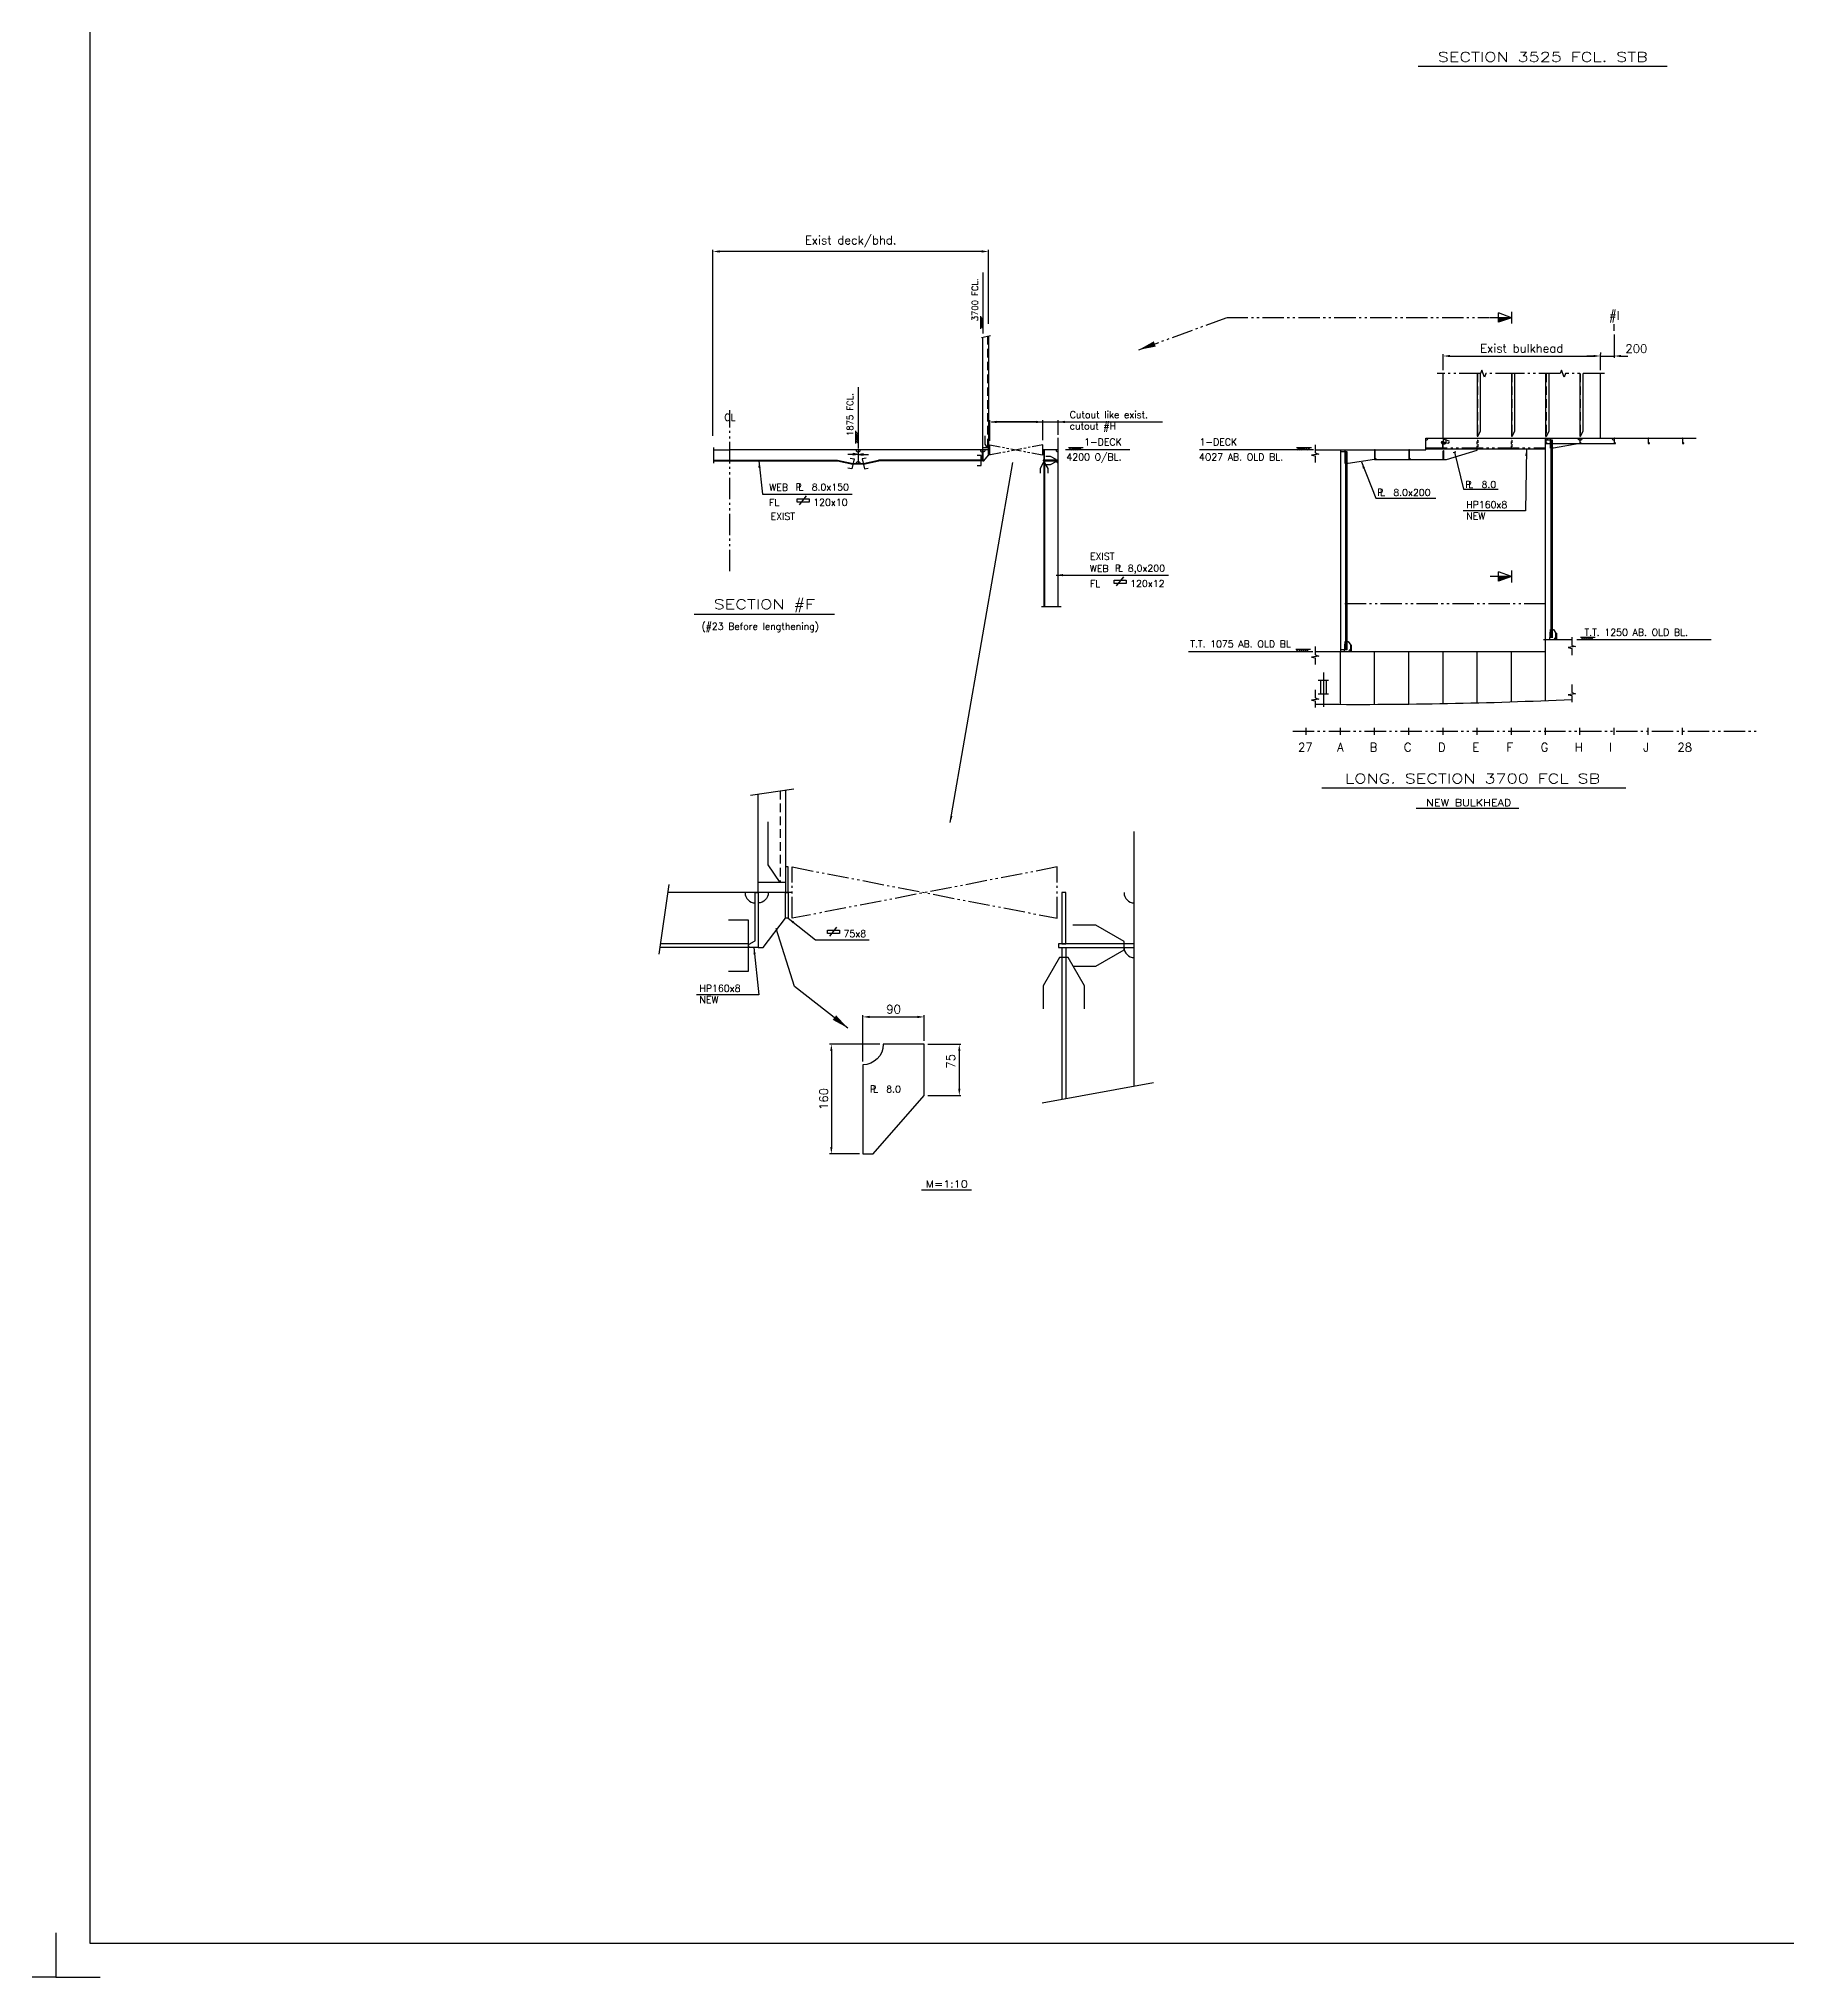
# Model space of a CAD drawing. Extents: x -86245 to 167090, y -69122 to 58950.
# Drawn here: x 40965 to 66527, y -500 to 27836 of the extents above; entities that cross this region are included whole.
import ezdxf
from ezdxf.enums import TextEntityAlignment as Align

# ---------------------------------------------------------------- set-up
doc = ezdxf.new("R2010")
doc.units = 0
doc.header["$LTSCALE"] = 250
for name, pattern in [('DASHED', [0.75, 0.5, -0.25]), ('PHANTOM', [2.1, 1.25, -0.2, 0.125, -0.2, 0.125, -0.2]), ('PHANTOM2', [1.25, 0.625, -0.125, 0.125, -0.125, 0.125, -0.125]), ('STP-035', [0.24, 0.15, -0.09])]:
    doc.linetypes.add(name, pattern=pattern)
doc.layers.get('0').update_dxf_attribs({"linetype": 'CONTINUOUS'})
doc.layers.get('DEFPOINTS').update_dxf_attribs({"linetype": 'CONTINUOUS'})
for name, color, linetype in [('Kuttlinje', 6, 'CONTINUOUS'), ('LASTLUKE', 1, 'CONTINUOUS'), ('S0CO1', 1, 'CONTINUOUS'), ('S0CO2', 2, 'CONTINUOUS'), ('S0CO3', 3, 'CONTINUOUS'), ('S0CO5', 4, 'CONTINUOUS'), ('S0DA1', 1, 'DASHED'), ('S0DIM', 2, 'CONTINUOUS'), ('S0PH1', 1, 'PHANTOM'), ('S0PH2', 2, 'PHANTOM'), ('S0TX2', 2, 'CONTINUOUS')]:
    doc.layers.add(name, color=color, linetype=linetype)
doc.styles.add('ROMANS', font='romans.shx', dxfattribs={"height": 125})
doc.dimstyles.new('ORGINAL', dxfattribs={"dimscale": 50, "dimtxt": 2, "dimasz": 2, "dimexe": 0.5, "dimexo": 1, "dimgap": 1, "dimtad": 1, "dimdsep": 46, "dimtxsty": 'ROMANS', "dimcen": 0, "dimclrd": 1, "dimclre": 1, "dimclrt": 2, "dimadec": 0, "dimazin": 0, "dimtfac": 1, "dimtmove": 2, "dimatfit": 3, "dimfxl": 1, "dimtvp": 100, "dimtolj": 1, "dimarcsym": 0})
doc.dimstyles.get("Standard").update_dxf_attribs({"dimscale": 50, "dimtxt": 125, "dimasz": 2, "dimexe": 0.5, "dimexo": 1, "dimgap": 1, "dimtad": 1, "dimdsep": 46, "dimtxsty": 'ROMANS', "dimcen": 1.5, "dimclrd": 1, "dimclre": 1, "dimclrt": 2, "dimazin": 2, "dimtfac": 1, "dimtmove": 2, "dimatfit": 3, "dimfxl": 1, "dimtvp": 100, "dimtolj": 1, "dimarcsym": 0})

# ---------------------------------------------------------------- blocks, each defined once
blk = doc.blocks.new('R-A0')
at = {"color": 2}
for points in [[(650, 42050), (0, 42050), (0, 41400)], [(650, 0), (0, 0), (0, 650)]]:
    blk.add_lwpolyline(points, dxfattribs=at)
blk = doc.blocks.new('A$C775A635E')
at = {"layer": 'S0CO1', "color": 6}
blk.add_lwpolyline([(0, 0), (0, 58450), (-41050, 58450), (-41050, 0)], close=True, dxfattribs=at)
at = {"layer": 'S0CO1', "rotation": 90}
blk.add_blockref('R-A0', (500, -500), dxfattribs=at)
blk = doc.blocks.new('ST10011')
at = {"layer": 'S0CO1'}
for p, q in [((4.24, 0.65), (-0.08, 0.65)), ((0, 0), (0.65, 0.65)), ((0.6, 0), (1.25, 0.65)), ((1.2, 0), (1.85, 0.65)), ((1.8, 0), (2.45, 0.65)), ((2.4, 0), (3.05, 0.65)), ((3, 0), (3.65, 0.65))]:
    blk.add_line(p, q, dxfattribs=at)
blk = doc.blocks.new('A$C4B776EC5')
at = {"layer": 'LASTLUKE', "color": 2}
for p, q in [((-500, -50), (-500, 50)), ((0, -50), (0, 50)), ((500, -50), (500, 50)), ((1000, -50), (1000, 50)), ((1500, -50), (1500, 50)), ((2000, -50), (2000, 50)), ((2500, -50), (2500, 50)), ((3000, -50), (3000, 50)), ((3500, -50), (3500, 50)), ((4000, -50), (4000, 50)), ((4500, -50), (4500, 50)), ((5000, -50), (5000, 50))]:
    blk.add_line(p, q, dxfattribs=at)
at = {"layer": 'S0PH1'}
blk.add_line((-696, 0), (6109, 0), dxfattribs=at)
at = {"layer": 'S0CO1', "color": 2, "linetype": 'ByBlock', "style": 'ROMANS'}
for s, p in [('27', (-619, -295)), ('28', (4927, -295))]:
    blk.add_text(s, height=125, dxfattribs=at).set_placement(p)
at = {"layer": 'S0CO1', "color": 3, "linetype": 'ByBlock', "style": 'ROMANS'}
for s, p in [('A', (-49, -295)), ('B', (427, -295)), ('C', (927, -295)), ('D', (1427, -295)), ('E', (1927, -295)), ('F', (2427, -295)), ('G', (2927, -295)), ('H', (3427, -295)), ('I', (3927, -295)), ('J', (4427, -295))]:
    blk.add_text(s, height=125, dxfattribs=at).set_placement(p)
blk = doc.blocks.new('A$C1792467E')
at = {"layer": 'S0CO2'}
for p, q in [((-74.5, 200), (74.5, 200)), ((74.5, 0), (-74.5, 0)), ((-39.5, 200), (-39.5, 0)), ((39.5, 200), (39.5, 0))]:
    blk.add_line(p, q, dxfattribs=at)
blk = doc.blocks.new('PLDIM2')
at = {"layer": 'S0TX2', "style": 'ROMANS'}
for s, p in [('P', (-19, 0)), ('L', (23, 0))]:
    blk.add_text(s, height=100, dxfattribs=at).set_placement(p)
blk.add_attdef('XX.X', (168, -1), '', height=100, dxfattribs=at)
blk = doc.blocks.new('A$C5C633268')
at = {"color": 0, "linetype": 'ByBlock'}
blk.add_lwpolyline([(24.3, -160, 0.640837), (26.3, -150.9), (10, -142.1, -0.267949), (8, -138.6), (8, 0), (0, 0), (0, -160), (24.4, -160)], format="xyb", dxfattribs=at)
blk = doc.blocks.new('HP-UTK-80-LUG')
at = {"color": 0, "linetype": 'ByBlock'}
for p, q in [((-86, -48), (-86, -54)), ((-86, -63), (-86, -69)), ((-54, -33), (-80, -40)), ((-54, -71), (-75, -77)), ((-6, -20), (-45, -30)), ((-6, -58), (-45, -69)), ((0, -10), (8, -2))]:
    blk.add_line(p, q, dxfattribs=at)
blk.add_lwpolyline([(-40, -6), (-40, -2), (-40, -48), (-40, -69, 0.414214), (-19, -90), (0, -90, 1), (0, -48)], format="xyb", dxfattribs=at)
for centre, start, end in [((-77, -48), 105, 180), ((-77, -69), 180, 285)]:
    blk.add_arc(centre, 8.33, start, end, dxfattribs=at)
blk = doc.blocks.new('A$C25387356')
at = {"layer": 'S0CO1'}
blk.add_lwpolyline([(-8, -145), (0, -145), (0, -69), (-8, -69)], close=True, dxfattribs=at)
at = {"layer": 'S0CO1', "xscale": -1}
blk.add_blockref('HP-UTK-80-LUG', (0, 2), dxfattribs=at)
blk = doc.blocks.new('LLL')
at = {"layer": 'S0PH2'}
for p, q in [((110, 301), (-27, 301)), ((42, 113), (-27, 301)), ((42, 113), (42, 431)), ((42, 113), (110, 301)), ((-44, 113), (127, 113))]:
    blk.add_line(p, q, dxfattribs=at)
blk.add_solid([(110, 301), (42, 113), (110, 301), (42, 301)], dxfattribs=at)
blk = doc.blocks.new('*D152')
at = {"layer": 'DEFPOINTS', "color": 0, "transparency": 16777216}
for p in [(54869, 22235), (54869, 21911), (55644, 21992)]:
    blk.add_point(p, dxfattribs=at)
at = {"layer": 'S0CO1', "color": 1, "lineweight": -2, "transparency": 16777216}
for p, q in [((54869, 21961), (54869, 22260)), ((55544, 22235), (54969, 22235)), ((55644, 22042), (55644, 22260))]:
    blk.add_line(p, q, dxfattribs=at)
at = {"layer": 'S0CO1', "color": 1, "transparency": 16777216}
for points in [[(54969, 22252), (54969, 22218), (54869, 22235)], [(55544, 22252), (55544, 22218), (55644, 22235)]]:
    blk.add_solid(points, dxfattribs=at)
blk = doc.blocks.new('*D153')
at = {"layer": 'DEFPOINTS', "color": 0, "transparency": 16777216}
for p in [(55869, 22235), (55644, 21917), (55869, 21995)]:
    blk.add_point(p, dxfattribs=at)
at = {"layer": 'S0CO1', "color": 1, "lineweight": -2, "transparency": 16777216}
for p, q in [((55544, 22235), (55444, 22235)), ((55644, 21967), (55644, 22260)), ((55644, 22235), (55869, 22235)), ((55869, 22045), (55869, 22260)), ((55969, 22235), (56069, 22235))]:
    blk.add_line(p, q, dxfattribs=at)
at = {"layer": 'S0CO1', "color": 1, "transparency": 16777216}
for points in [[(55544, 22252), (55544, 22218), (55644, 22235)], [(55969, 22252), (55969, 22218), (55869, 22235)]]:
    blk.add_solid(points, dxfattribs=at)
blk = doc.blocks.new('FLST-2')
at = {"layer": 'S0TX2', "color": 1}
for p, q in [((-256, 101), (-256, 151)), ((-256, 151), (-81, 151)), ((-81, 101), (-256, 101)), ((-222, 65), (-117, 198)), ((-81, 151), (-81, 101))]:
    blk.add_line(p, q, dxfattribs=at)
at = {"layer": 'S0TX2', "style": 'ROMANS'}
blk.add_attdef('FL.ST', (-20, 50), '', height=100, dxfattribs=at)
blk = doc.blocks.new('A$C03791D8E')
at = {"layer": 'S0TX2', "color": 1}
blk.add_line((939, 481), (-1110, 481), dxfattribs=at)
at = {"layer": 'S0TX2', "color": 4, "style": 'ROMANS', "width": 1.35}
blk.add_text('SECTION #F', height=140, dxfattribs=at).set_placement((-85, 621), align=Align.MIDDLE)
at = {"layer": 'S0TX2', "style": 'ROMANS'}
blk.add_text('(#23 Before lengthening)', height=100, dxfattribs=at).set_placement((-1003, 259))
blk = doc.blocks.new('ST10005')
at = {"color": 1}
for p, q in [((0, 0), (2, 0.32)), ((0, 0), (2, -0.32)), ((0, 0), (4, 0)), ((2, 0.32), (2, -0.32))]:
    blk.add_line(p, q, dxfattribs=at)
blk.add_solid([(0, 0), (2, 0.32), (0, 0), (2, -0.32)], dxfattribs=at)
blk = doc.blocks.new('*X8')
at = {"color": 0}
for p, q in [((13410, 17177), (13450, 17217)), ((13439, 17177), (13479, 17217)), ((13467, 17177), (13507, 17217)), ((13495, 17177), (13535, 17217)), ((13523, 17177), (13563, 17217)), ((13552, 17177), (13592, 17217))]:
    blk.add_line(p, q, dxfattribs=at)
blk = doc.blocks.new('TYKK')
at = {"layer": 'S0CO1'}
for p, q in [((-2.04, 0.82), (2.04, 0.82)), ((-2.04, 0), (2.04, 0))]:
    blk.add_line(p, q, dxfattribs=at)
at = {"layer": 'S0CO1', "xscale": 0.0204, "yscale": 0.0204, "zscale": 0.0204}
blk.add_blockref('*X8', (-275.41, -350.41), dxfattribs=at)
blk = doc.blocks.new('A$C45E74B30')
at = {"layer": 'S0CO1', "color": 8}
for p, q in [((-22, 1643), (108, 1674)), ((80, 1668), (80, 30)), ((80, 30), (0, 30))]:
    blk.add_line(p, q, dxfattribs=at)
blk.add_lwpolyline([(65, 30), (30, 82), (30, 207)], dxfattribs=at)
blk.add_lwpolyline([(80, 0), (88, 0), (88, 75), (80, 75)], close=True, dxfattribs=at)
at = {"layer": 'S0CO5', "color": 8}
blk.add_line((0, 0), (0, 1648), dxfattribs=at)
at = {"layer": 'S0DA1', "color": 8}
blk.add_line((65, 1664), (65, 30), dxfattribs=at)
blk = doc.blocks.new('*D159')
at = {"color": 1, "lineweight": -2, "transparency": 16777216}
for p, q in [((-248, 207), (-248, 2926)), ((3680, 2901), (-148, 2901)), ((3780, 1844), (3780, 2926))]:
    blk.add_line(p, q, dxfattribs=at)
at = {"color": 1, "transparency": 16777216}
for points in [[(-148, 2918), (-148, 2884), (-248, 2901)], [(3680, 2918), (3680, 2884), (3780, 2901)]]:
    blk.add_solid(points, dxfattribs=at)
at = {"layer": 'DEFPOINTS', "color": 0, "transparency": 16777216}
for p in [(-248, 2901), (3780, 1794), (-248, 157)]:
    blk.add_point(p, dxfattribs=at)
at = {"color": 2, "transparency": 16777216, "insert": (1766, 3046), "char_height": 125, "attachment_point": 5, "style": 'ROMANS'}
blk.add_mtext('\\A1;Exist deck/bhd.', dxfattribs=at)
blk = doc.blocks.new('asdasd')
at = {"layer": 'S0TX2', "color": 1}
for p, q in [((-2190, -380), (-2190, -245)), ((-2190, -245), (-1718, -245)), ((-1718, -380), (-2190, -380)), ((-2097, -477), (-1815, -119)), ((-1718, -245), (-1718, -380))]:
    blk.add_line(p, q, dxfattribs=at)
at = {"layer": 'S0TX2', "style": 'ROMANS'}
for s, p in [('WEB', (-2784, 210)), ('FL', (-2943, -388))]:
    blk.add_text(s, height=270, dxfattribs=at).set_placement(p, align=Align.MIDDLE)
for s, p in [('P', (-2160, 91)), ('L', (-2047, 91))]:
    blk.add_text(s, height=270, dxfattribs=at).set_placement(p)
for tag, p in [('XX.X', (-1654, 86)), ('FL.ST.', (-1559, -518))]:
    blk.add_attdef(tag, p, '', height=270, dxfattribs=at)
blk = doc.blocks.new('HP80x7')
at = {"color": 0, "linetype": 'ByBlock'}
blk.add_lwpolyline([(17, -80, 0.773344), (19, -73), (8, -66, -0.267949), (6, -63), (6, 0), (0, 0), (0, -80), (17, -80)], format="xyb", dxfattribs=at)
blk = doc.blocks.new('*D155')
at = {"layer": 'DEFPOINTS', "color": 0, "transparency": 16777216}
for p in [(72533, 22280), (72533, 21914), (72333, 21657)]:
    blk.add_point(p, dxfattribs=at)
at = {"layer": 'S0CO1', "color": 1, "lineweight": -2, "transparency": 16777216}
for p, q in [((72533, 22230), (72533, 21889)), ((72233, 21914), (72133, 21914)), ((72333, 21707), (72333, 21939)), ((72333, 21914), (72533, 21914)), ((72633, 21914), (72733, 21914))]:
    blk.add_line(p, q, dxfattribs=at)
at = {"layer": 'S0CO1', "color": 1, "transparency": 16777216}
for points in [[(72233, 21930), (72233, 21897), (72333, 21914)], [(72633, 21930), (72633, 21897), (72533, 21914)]]:
    blk.add_solid(points, dxfattribs=at)
at = {"layer": 'S0CO1', "color": 2, "transparency": 16777216, "insert": (72860, 22021), "char_height": 125, "attachment_point": 5, "style": 'ROMANS'}
blk.add_mtext('\\A1;200', dxfattribs=at)
blk = doc.blocks.new('*D156')
at = {"layer": 'DEFPOINTS', "color": 0, "transparency": 16777216}
for p in [(72333, 21914), (72333, 21914), (70033, 21657)]:
    blk.add_point(p, dxfattribs=at)
at = {"layer": 'S0CO1', "color": 1, "lineweight": -2, "transparency": 16777216}
for p, q in [((70033, 21707), (70033, 21939)), ((70133, 21914), (72233, 21914)), ((72333, 21964), (72333, 21939))]:
    blk.add_line(p, q, dxfattribs=at)
at = {"layer": 'S0CO1', "color": 1, "transparency": 16777216}
for points in [[(70133, 21930), (70133, 21897), (70033, 21914)], [(72233, 21930), (72233, 21897), (72333, 21914)]]:
    blk.add_solid(points, dxfattribs=at)
at = {"layer": 'S0CO1', "color": 2, "transparency": 16777216, "insert": (71183, 22026), "char_height": 125, "attachment_point": 5, "style": 'ROMANS'}
blk.add_mtext('\\A1;Exist bulkhead', dxfattribs=at)
blk = doc.blocks.new('*D165')
at = {"layer": 'DEFPOINTS', "color": 0, "transparency": 16777216}
for p in [(53912, 13538), (53912, 13138), (53012, 12838)]:
    blk.add_point(p, dxfattribs=at)
at = {"layer": 'S0CO1', "color": 1, "lineweight": -2, "transparency": 16777216}
for p, q in [((53012, 12888), (53012, 13563)), ((53112, 13538), (53812, 13538)), ((53912, 13188), (53912, 13563))]:
    blk.add_line(p, q, dxfattribs=at)
at = {"layer": 'S0CO1', "color": 1, "transparency": 16777216}
for points in [[(53112, 13554), (53112, 13521), (53012, 13538)], [(53812, 13554), (53812, 13521), (53912, 13538)]]:
    blk.add_solid(points, dxfattribs=at)
at = {"layer": 'S0CO1', "color": 2, "transparency": 16777216, "insert": (53462, 13650), "char_height": 125, "attachment_point": 5, "style": 'ROMANS'}
blk.add_mtext('\\A1;90', dxfattribs=at)
blk = doc.blocks.new('*D166')
at = {"layer": 'DEFPOINTS', "color": 0, "transparency": 16777216}
for p in [(53312, 13138), (52553, 11538), (53012, 11538)]:
    blk.add_point(p, dxfattribs=at)
at = {"layer": 'S0CO1', "color": 1, "lineweight": -2, "transparency": 16777216}
for p, q in [((53262, 13138), (52528, 13138)), ((52553, 13038), (52553, 11638)), ((52962, 11538), (52528, 11538))]:
    blk.add_line(p, q, dxfattribs=at)
at = {"layer": 'S0CO1', "color": 1, "transparency": 16777216}
for points in [[(52536, 13038), (52570, 13038), (52553, 13138)], [(52536, 11638), (52570, 11638), (52553, 11538)]]:
    blk.add_solid(points, dxfattribs=at)
at = {"layer": 'S0CO1', "color": 2, "transparency": 16777216, "insert": (52441, 12338), "char_height": 125, "attachment_point": 5, "rotation": 90, "style": 'ROMANS'}
blk.add_mtext('\\A1;160', dxfattribs=at)
blk = doc.blocks.new('*D167')
at = {"layer": 'DEFPOINTS', "color": 0, "transparency": 16777216}
for p in [(53912, 13138), (53912, 12388), (54423, 12388)]:
    blk.add_point(p, dxfattribs=at)
at = {"layer": 'S0CO1', "color": 1, "lineweight": -2, "transparency": 16777216}
for p, q in [((53962, 13138), (54448, 13138)), ((54423, 13038), (54423, 12488)), ((53962, 12388), (54448, 12388))]:
    blk.add_line(p, q, dxfattribs=at)
at = {"layer": 'S0CO1', "color": 1, "transparency": 16777216}
for points in [[(54407, 13038), (54440, 13038), (54423, 13138)], [(54407, 12488), (54440, 12488), (54423, 12388)]]:
    blk.add_solid(points, dxfattribs=at)
at = {"layer": 'S0CO1', "color": 2, "transparency": 16777216, "insert": (54298, 12888), "char_height": 125, "attachment_point": 5, "rotation": 90, "style": 'ROMANS'}
blk.add_mtext('\\A1;75', dxfattribs=at)
blk = doc.blocks.new('A$C61C82A25')
at = {"layer": 'S0TX2'}
ref = blk.add_blockref('PLDIM2', (557, -432), dxfattribs=at)
ref.add_attrib('XX.X', '8.0x150', (774, -434), dxfattribs={"height": 100, "style": 'ROMANS'})
blk.add_blockref('FLST-2', (817, -707), dxfattribs=at).add_auto_attribs({'FL.ST': '120x10'})
at = {"layer": 'S0TX2', "style": 'ROMANS'}
for s, p in [('WEB', (291, -387)), ('FL', (227, -609)), ('EXIST', (352, -812))]:
    blk.add_text(s, height=100, dxfattribs=at).set_placement(p, align=Align.MIDDLE)
at = {"layer": 'S0CO1', "color": 1}
blk.add_leader([(0, 0), (56, -489), (1364, -489)], dimstyle='ORGINAL', dxfattribs=at)
blk = doc.blocks.new('A$C113A0183')
at = {"layer": 'S0CO1', "color": 8}
for p, q in [((3780, 1513.855), (3780, 0)), ((-239.302, -150), (1575, -150)), ((-239.302, -160), (1573.902, -160)), ((1573.902, -160), (1797.831, -209.762)), ((1575, -150), (1800, -200)), ((1950, -200), (2175, -150)), ((1952.169, -209.762), (2176.098, -160)), ((3671.767, -150), (2175, -150)), ((3700, -160), (2176.098, -160)), ((4554.428, -2290.624), (4841.727, -2290.624))]:
    blk.add_line(p, q, dxfattribs=at)
for points in [[(4600, -150), (4600, 0), (4588, 0), (4588, -150)], [(4800, -150), (4578, -150), (4578, -160), (4800, -160)]]:
    blk.add_lwpolyline(points, close=True, dxfattribs=at)
for points in [[(1758.759, -119.128), (1815.185, -131.667), (1782.646, -278.095), (1726.221, -265.556)], [(1991.241, -119.128), (1934.815, -131.667), (1967.354, -278.095), (2023.779, -265.556)], [(4653.994, -339.619), (4653.997, -272.275), (4606.5, -190.001), (4581.5, -190), (4533.997, -272.27), (4533.994, -339.614)], [(4588, -160), (4588, -2196.34), (4588, -2239.952), (4588, -2269.32), (4587.149, -2290.624)], [(4600, -160), (4600, -2196.34), (4600, -2196.34), (4600, -2239.952), (4600, -2269.56), (4599.159, -2290.624)], [(4620.382, -214.994), (4687.725, -214.997), (4770, -167.5), (4770.001, -142.5), (4687.73, -94.997), (4620.387, -94.994)]]:
    blk.add_lwpolyline(points, dxfattribs=at)
at = {"layer": 'S0CO1'}
blk.add_lwpolyline([(3613.839, -230), (3671.641, -230), (3671.641, -80), (3613.839, -80)], dxfattribs=at)
at = {"layer": 'S0CO1', "color": 8}
for centre, start, end in [((1875, 0), 180, 0), ((4800, 0), 180, 269.9999949), ((1875, -200), 0, 180), ((4800, -160), 180, 269.9999949)]:
    blk.add_arc(centre, 30, start, end, dxfattribs=at)
at = {"layer": 'S0CO2', "color": 8}
blk.add_lwpolyline([(1950, -210), (1800, -210), (1800, -200), (1950, -200)], close=True, dxfattribs=at)
at = {"layer": 'S0CO5', "color": 8}
for p, q in [((-239.302, 0), (0, 0)), ((3800, 0), (0, 0)), ((1875, 0), (1875, -200))]:
    blk.add_line(p, q, dxfattribs=at)
at = {"layer": 'S0CO5', "flags": 128}
blk.add_lwpolyline([(4799.672, -2290.624, 0.007777149), (4800, -2269.564), (4800, 178.706)], format="xyb", dxfattribs=at)
at = {"layer": 'S0DIM', "color": 1}
for p, q in [((3700, 2593.365), (3700, 1700.189)), ((1875, 915.016), (1875, 21.84))]:
    blk.add_line(p, q, dxfattribs=at)
at = {"layer": 'S0PH1'}
blk.add_line((0, -1771.303), (0, 579.63), dxfattribs=at)
at = {"layer": 'S0PH1', "color": 8}
blk.add_line((-239.302, 33.146), (-239.302, -194.591), dxfattribs=at)
at = {"layer": 'S0CO1'}
blk.add_blockref('A$C45E74B30', (3700, 0), dxfattribs=at)
at = {"layer": 'S0CO1', "color": 8, "yscale": 37.5, "zscale": 37.5, "rotation": 180}
for xscale in [37.5, -37.5]:
    blk.add_blockref('ST10005', (1875, -66.014), dxfattribs=dict(at, xscale=xscale))
at = {"layer": 'S0CO1', "xscale": 0.3703702999991947, "yscale": 0.3703702999991947, "zscale": 0.3703702999991947}
blk.add_blockref('asdasd', (6430.004, -1811.636), dxfattribs=at).add_auto_attribs({'XX.X': '8,0x200', 'FL.ST.': '120x12'})
at = {"layer": 'S0DIM', "xscale": 45, "yscale": 45, "zscale": 45, "rotation": 270}
for p in [(3663.28, 1863.661), (1838.28, 185.312)]:
    blk.add_blockref('TYKK', p, dxfattribs=at)
at = {"layer": 'S0DIM', "style": 'ROMANS'}
for s, p in [('3700 FCL.', (3626.956, 1882.028)), ('1875 FCL.', (1801.956, 203.678))]:
    blk.add_text(s, height=90, rotation=90, dxfattribs=at).set_placement(p)
at = {"layer": 'S0TX2', "style": 'ROMANS'}
blk.add_text('EXIST', height=100, dxfattribs=at).set_placement((5442.904, -1556.198), align=Align.MIDDLE)
at = {"layer": 'S0TX2', "insert": (-80.885, 525.41), "char_height": 100, "attachment_point": 1, "style": 'ROMANS'}
blk.add_mtext_dynamic_manual_height_columns('CL', width=1318.74535, gutter_width=625, heights=[0], dxfattribs=at)
dim = blk.add_linear_dim(base=(-248.181, 2900.909), p1=(3780, 1793.658), p2=(-248.181, 156.79), text='Exist deck/bhd.', dimstyle='STANDARD')
dim.commit()
dim.dimension.update_dxf_attribs({"geometry": '*D159', "text_midpoint": (1765.91, 3046.147)})
at = {"layer": 'S0CO1'}
blk.add_leader([(4768.344, -1830.858), (5183.898, -1830.858), (6413.079, -1830.858)], dimstyle='STANDARD', override={"dimtad": 0, "dimarcsym": 1}, dxfattribs=at)
blk = doc.blocks.new('A$C4C030160')
at = {"layer": 'LASTLUKE', "color": 2}
blk.add_line((2750, 1566.095), (2750, 1666.095), dxfattribs=at)
at = {"layer": 'S0CO1', "color": 8}
for p, q in [((750, 942.985), (750, 30)), ((1250, 942.985), (1250, 30)), ((1750, 942.985), (1750, 30)), ((2250, 942.985), (2250, 30)), ((1766.94, -80), (2267.06, -80)), ((2266.94, -80), (2767.06, -80))]:
    blk.add_line(p, q, dxfattribs=at)
for points in [[(750, 30), (761, 30), (800, 101.674), (800, 942.985)], [(1250, 30), (1261, 30), (1300, 101.674), (1300, 942.985)], [(1750, 30), (1761, 30), (1800, 101.674), (1800, 942.985)], [(2250, 30), (2261, 30), (2300, 101.674), (2300, 942.985)]]:
    blk.add_lwpolyline(points, dxfattribs=at)
for centre, start, end in [((1756, 0), 270, 0), ((2256, 0), 270, 0), ((2750, 0), 180, 270)]:
    blk.add_arc(centre, 30, start, end, dxfattribs=at)
at = {"layer": 'S0CO5', "color": 8}
blk.add_line((2550, 0), (2550, 942.985), dxfattribs=at)
at = {"layer": 'S0CO5', "color": 8, "flags": 128}
blk.add_lwpolyline([(250, 0), (250, 942.985)], dxfattribs=at)
at = {"layer": 'S0CO5', "color": 8}
blk.add_lwpolyline([(0, 0), (3949.086, 0)], dxfattribs=at)
at = {"layer": 'S0DA1', "color": 8}
for p, q in [((756, 942.985), (756, 30)), ((1256, 942.985), (1256, 30)), ((1756, 942.985), (1756, 30)), ((2256, 942.985), (2256, 30))]:
    blk.add_line(p, q, dxfattribs=at)
at = {"layer": 'S0PH1', "color": 8}
for points in [[(1327.521, 942.985), (875.054, 942.985), (856.304, 891.47), (818.804, 994.5), (800.054, 942.985), (163.778, 942.985)], [(2611.871, 942.985), (2038.797, 942.985), (2020.047, 891.47), (1982.547, 994.5), (1963.797, 942.985), (1327.521, 942.985)]]:
    blk.add_lwpolyline(points, dxfattribs=at)
at = {"layer": 'S0CO2', "color": 8}
for p in [(250, 0), (1750, 0), (2250, 0), (2750, 0), (3250, 0)]:
    blk.add_blockref('HP80x7', p, dxfattribs=at)
at = {"layer": 'S0CO1', "color": 3, "linetype": 'ByBlock', "style": 'ROMANS'}
blk.add_text('#I', height=125, dxfattribs=at).set_placement((2676.632, 1729.752))
at = {"layer": 'S0CO1'}
dim = blk.add_linear_dim(base=(2550, 1199.46), p1=(250, 942.985), p2=(2550, 1199.46), text='Exist bulkhead', dimstyle='STANDARD', dxfattribs=at)
dim.commit()
dim.dimension.update_dxf_attribs({"geometry": '*D156', "text_midpoint": (1400, 1311.96), "insert": (-69782.595, -20714.315)})
dim = blk.add_linear_dim(base=(2750, 1199.46), p1=(2550, 942.985), p2=(2750, 1566.095), dimstyle='STANDARD', dxfattribs=at)
dim.commit()
dim.dimension.update_dxf_attribs({"geometry": '*D155', "text_midpoint": (3077.301, 1306.733), "dimtype": 128, "insert": (-69782.595, -20714.315)})

msp = doc.modelspace()

# ---------------------------------------------------------------- linework, layer by layer
at = {"color": 6}
msp.add_lwpolyline([(59625.803, 18109.566, 0.001879071), (59745.295, 18108.596)], format="xyb", dxfattribs=at)
at = {"layer": 'Kuttlinje', "linetype": 'ByBlock'}
msp.add_line((59745.295, 18572.492), (59745.295, 18071.334), dxfattribs=at)
at = {"layer": 'S0CO1'}
for p, q in [((54894.306, 22235.059), (57395.812, 22235.059)), ((60065.295, 21796.441), (60065.295, 21826.441)), ((62995.295, 21839.451), (61245.295, 21839.451)), ((63095.295, 21969.451), (62995.295, 21969.451)), ((63065.295, 21969.451), (63065.295, 21999.451)), ((60095.295, 21796.441), (59995.295, 21796.441)), ((60095.295, 18904.451), (59995.295, 18904.451)), ((51368.693, 16779.608), (52003.581, 16871.124)), ((50037.641, 14453.679), (50179.332, 15471.717)), ((55633.389, 12280.944), (57263.471, 12578.57))]:
    msp.add_line(p, q, dxfattribs=at)
at = {"layer": 'S0CO1', "color": 8}
for p, q in [((51881.273, 16853.494), (51881.273, 15354.493)), ((51881.273, 16853.494), (51881.273, 15504.493)), ((51881.273, 15504.493), (51481.273, 15504.493)), ((51481.274, 14554.493), (50051.672, 14554.493)), ((51340.108, 14604.493), (50058.631, 14604.493))]:
    msp.add_line(p, q, dxfattribs=at)
at = {"layer": 'S0CO1'}
for points in [[(54849.306, 21751.441), (54849.306, 21826.441), (54799.306, 21826.441, -0.414213562), (54769.306, 21796.441), (54769.306, 21666.441), (54784.306, 21666.441)], [(51881.273, 14979.493), (51881.273, 15354.493), (51631.274, 15354.493, -0.414213562), (51481.274, 15204.493), (51481.274, 14554.493), (51556.274, 14554.493)]]:
    msp.add_lwpolyline(points, format="xyb", close=True, dxfattribs=at)
for points in [[(54857.306, 21826.441), (54849.306, 21826.441), (54849.306, 21901.441), (54857.306, 21901.441)], [(54857.306, 21826.441), (54849.306, 21826.441), (54849.306, 21751.441), (54857.306, 21751.441)], [(63145.295, 19049.451), (63145.295, 19149.451), (63153.295, 19149.451), (63153.295, 19049.451)], [(60145.295, 18874.451), (60145.295, 18974.451), (60153.295, 18974.451), (60153.295, 18874.451)]]:
    msp.add_lwpolyline(points, close=True, dxfattribs=at)
for points in [[(60512.356, 21686.441), (61545.295, 21686.441), (61995.295, 21824.451), (61995.295, 21824.451), (61995.295, 21839.451)], [(63094.381, 21849.451), (63065.295, 21849.451), (63065.295, 21969.451)], [(63495.295, 21919.451), (63110.295, 21849.451), (63095.295, 21849.451)], [(60094.381, 21626.441), (60065.295, 21626.441), (60065.295, 21796.441)], [(60495.295, 21686.441), (60110.295, 21626.441), (60095.295, 21626.441)], [(61645.64, 21787.317), (61684.285, 21798.132), (61664.963, 21792.724), (61793.742, 21250.86), (62299.228, 21250.86)], [(51050.466, 14204.493), (51339.476, 14204.493), (51339.476, 14954.493), (51050.466, 14954.493)]]:
    msp.add_lwpolyline(points, dxfattribs=at)
at = {"layer": 'S0CO1', "flags": 128}
for points in [[(63075.295, 19079.451), (63075.295, 21969.451)], [(63095.295, 19079.451), (63095.295, 21969.451)], [(60075.295, 18904.451), (60075.295, 21796.441)], [(60095.295, 18904.451), (60095.295, 21796.441)]]:
    msp.add_lwpolyline(points, dxfattribs=at)
at = {"layer": 'S0CO1'}
for points in [[(60055.294, 18874.451), (60065.294, 19024.451), (60110.294, 19024.451), (60145.295, 18974.451), (60145.295, 18904.451, 0.414213562), (60115.295, 18874.451)], [(63055.294, 19049.451), (63065.294, 19199.451), (63110.294, 19199.451), (63145.295, 19149.451), (63145.295, 19079.451, 0.414213562), (63115.295, 19049.451)]]:
    msp.add_lwpolyline(points, format="xyb", dxfattribs=at)
at = {"layer": 'S0CO1', "color": 8}
for points in [[(51806.273, 15504.493), (51628.935, 15763.377), (51628.935, 16388.921)], [(56083.184, 14279.524), (56419.9, 14279.51), (56831.272, 14516.993), (56831.277, 14641.993), (56419.924, 14879.51), (56083.208, 14879.524)], [(55921.274, 14554.493), (55921.274, 12333.507)], [(55981.274, 14554.493), (55981.274, 12344.462)], [(56251.244, 13656.401), (56251.257, 13993.117), (56013.774, 14404.488), (55888.774, 14404.493), (55651.257, 13993.141), (55651.244, 13656.425)]]:
    msp.add_lwpolyline(points, dxfattribs=at)
for points in [[(51881.273, 15354.493), (51921.273, 15354.493), (51921.273, 15729.493), (51881.273, 15729.493)], [(55981.274, 14604.493), (55981.274, 15354.493), (55921.274, 15354.493), (55921.274, 14604.493)], [(56981.274, 14604.493), (55871.274, 14604.493), (55871.274, 14554.493), (56981.274, 14554.493)]]:
    msp.add_lwpolyline(points, close=True, dxfattribs=at)
at = {"layer": 'S0CO1'}
for centre, radius, start, end in [((54761.306, 21826.441), 30, 180, 270), ((61245.295, 21999.451), 30, 270, 0), ((63495.295, 21999.451), 30, 180, 270), ((51441.274, 15354.493), 150, 180, 270)]:
    msp.add_arc(centre, radius, start, end, dxfattribs=at)
at = {"layer": 'S0CO1', "color": 8}
for centre in [(56981.274, 15354.493), (56981.274, 14554.493)]:
    msp.add_arc(centre, 150, 180, 269.9999949, dxfattribs=at)
at = {"layer": 'S0CO2'}
for points in [[(55659.306, 21726.441), (55667.306, 21726.441), (55667.306, 21826.441), (55659.306, 21826.441)], [(51881.273, 15354.493), (51921.273, 15354.493), (51921.273, 14979.493), (51881.273, 14979.493)]]:
    msp.add_lwpolyline(points, close=True, dxfattribs=at)
for points in [[(60514.235, 21686.441, 0.773343747), (60516.296, 21693.906), (60505.295, 21700.257, -0.267949192), (60503.295, 21703.721), (60503.295, 21826.441), (60495.295, 21826.441), (60495.295, 21686.441), (60514.356, 21686.441)], [(61014.235, 21686.441, 0.773343747), (61016.296, 21693.906), (61005.295, 21700.257, -0.267949192), (61003.295, 21703.721), (61003.295, 21826.441), (60995.295, 21826.441), (60995.295, 21686.441), (61014.356, 21686.441)]]:
    msp.add_lwpolyline(points, format="xyb", dxfattribs=at)
msp.add_lwpolyline([(53911.905, 12387.653), (53911.905, 13137.653), (53311.907, 13137.653, -0.414213562), (53011.907, 12837.653), (53011.907, 11537.653), (53161.907, 11537.653)], format="xyb", close=True, dxfattribs=at)
at = {"layer": 'S0CO3'}
for p, q in [((62995.295, 18162.669), (62995.295, 19049.451)), ((60495.295, 18107.364), (60495.295, 18874.451)), ((60995.295, 18111.112), (60995.295, 18874.451)), ((61495.295, 18118.514), (61495.295, 18874.451)), ((62495.295, 18144.291), (62495.295, 18874.451))]:
    msp.add_line(p, q, dxfattribs=at)
at = {"layer": 'S0CO5'}
for p, q in [((55869.307, 21826.441), (55644.306, 21826.441)), ((59995.295, 21826.441), (59995.295, 18874.451)), ((62995.295, 19049.451), (62995.295, 21999.451)), ((62995.295, 18874.451), (59625.803, 18874.451)), ((59995.295, 18107.272), (59995.295, 18874.451)), ((61995.295, 18129.574), (61995.295, 18874.451))]:
    msp.add_line(p, q, dxfattribs=at)
at = {"layer": 'S0CO5', "color": 8}
for p, q in [((63378.403, 19049.451), (62965.295, 19049.451)), ((51481.273, 15354.493), (51481.273, 16795.836)), ((51981.273, 15354.493), (50163.017, 15354.493))]:
    msp.add_line(p, q, dxfattribs=at)
at = {"layer": 'S0CO5'}
msp.add_lwpolyline([(59625.803, 21826.441), (61245.295, 21826.441), (61245.295, 21999.451)], dxfattribs=at)
at = {"layer": 'S0CO5', "flags": 128}
msp.add_lwpolyline([(56981.274, 12527.045), (56981.274, 16248.026)], dxfattribs=at)
at = {"layer": 'S0CO5'}
msp.add_arc((60232.639, 86512.75), 68405.89, 269.59180434, 272.63577593, dxfattribs=at)
at = {"layer": 'S0DA1', "color": 8}
msp.add_line((51806.273, 16842.683), (51806.273, 15504.493), dxfattribs=at)
at = {"layer": 'S0DA1', "linetype": 'STP-035'}
for points in [[(61995.295, 21969.451), (62003.295, 21969.451), (62003.295, 21849.451), (61995.295, 21849.451)], [(62495.295, 21969.451), (62503.295, 21969.451), (62503.295, 21849.451), (62495.295, 21849.451)]]:
    msp.add_lwpolyline(points, close=True, dxfattribs=at)
at = {"layer": 'S0DA1'}
msp.add_lwpolyline([(61495.295, 21817.97), (61503.295, 21817.97), (61503.295, 21686.441), (61495.295, 21686.441)], close=True, dxfattribs=at)
at = {"layer": 'S0DIM', "color": 1}
for points in [[(56915.324, 21826.441), (55974.546, 21826.441)], [(59603.297, 21826.441), (57937.231, 21826.441)], [(65415.352, 19049.451), (63450.54, 19049.451)], [(59592.374, 18874.451), (57772.296, 18874.451)]]:
    msp.add_lwpolyline(points, dxfattribs=at)
at = {"layer": 'S0PH1'}
msp.add_line((61245.295, 21854.451), (62995.295, 21854.451), dxfattribs=at)
at = {"layer": 'S0PH1', "color": 8}
msp.add_line((62995.295, 19574.451), (59995.295, 19574.451), dxfattribs=at)
at = {"layer": 'S0PH1', "linetype": 'PHANTOM2'}
msp.add_lwpolyline([(54869.306, 21751.441), (54869.306, 21901.441), (55644.306, 21751.441), (55644.306, 21901.441), (54869.306, 21751.441)], close=True, dxfattribs=at)
for points in [[(59625.803, 21902.279), (59625.803, 21782.434), (59677.318, 21765.167), (59574.287, 21749.164), (59625.803, 21737.827), (59625.803, 21640.637)], [(59625.803, 18950.288), (59625.803, 18830.444), (59677.318, 18813.176), (59574.287, 18797.173), (59625.803, 18785.836), (59625.803, 18688.646)], [(59625.803, 18321.241), (59625.803, 18201.397), (59677.318, 18184.129), (59574.287, 18168.126), (59625.803, 18156.789), (59625.803, 18059.599)], [(63378.403, 18398.6), (63378.403, 18278.756), (63429.919, 18261.489), (63326.888, 18245.486), (63378.403, 18234.149), (63378.403, 18136.959)]]:
    msp.add_lwpolyline(points, dxfattribs=at)
at = {"layer": 'S0PH1', "color": 8}
msp.add_lwpolyline([(63378.403, 19089.436), (63378.403, 18969.592), (63429.919, 18952.325), (63326.888, 18936.322), (63378.403, 18924.985), (63378.403, 18827.795)], dxfattribs=at)
at = {"layer": 'S0PH1'}
msp.add_lwpolyline([(51981.273, 14979.493), (51981.273, 15729.493), (55856.273, 14979.493), (55856.273, 15729.493), (51981.273, 14979.493)], close=True, dxfattribs=at)
at = {"layer": 'S0TX2', "color": 1}
for p, q in [((64773.696, 27431.343), (61133.298, 27431.343)), ((64166.247, 16882.332), (59723.052, 16882.332)), ((62602.8, 16582.156), (61103.343, 16582.156)), ((54602.33, 11007.321), (53872.744, 11007.321))]:
    msp.add_line(p, q, dxfattribs=at)

# ---------------------------------------------------------------- block references
at = {"layer": 'S0CO1', "linetype": 'ByBlock'}
for p in [(40713.595, 0), (82763.595, 0)]:
    msp.add_blockref('A$C775A635E', p, dxfattribs=at)
at = {"layer": 'S0CO1'}
for name, p in [('A$C113A0183', (51069.306, 21826.441)), ('A$C4C030160', (61245.295, 21999.451)), ('A$C25387356', (61495.295, 21999.451)), ('A$C61C82A25', (51491.31, 21666.441)), ('A$C03791D8E', (51658.645, 18938.518)), ('A$C1792467E', (59745.295, 18258.23)), ('A$C4B776EC5', (59995.295, 17712.945))]:
    msp.add_blockref(name, p, dxfattribs=at)
at = {"layer": 'S0CO1', "xscale": -1, "rotation": 90}
for p in [(62608.047, 23801.276), (62608.047, 20017.262)]:
    msp.add_blockref('LLL', p, dxfattribs=at)
at = {"layer": 'S0CO2', "xscale": -1}
msp.add_blockref('A$C5C633268', (54769.306, 21826.441), dxfattribs=at)
at = {"layer": 'S0CO2', "color": 8}
msp.add_blockref('HP80x7', (64995.295, 21999.451), dxfattribs=at)
at = {"layer": 'S0CO2', "xscale": -5, "yscale": 5, "zscale": 5}
msp.add_blockref('A$C5C633268', (51481.274, 15354.493), dxfattribs=at)
at = {"layer": 'S0DIM', "xscale": 50, "yscale": 50, "zscale": 50}
for p in [(56023.393, 21826.441), (59358.119, 21826.441), (63509.691, 19049.451), (59347.196, 18874.451)]:
    msp.add_blockref('ST10011', p, dxfattribs=at)
at = {"layer": 'S0TX2'}
ref = msp.add_blockref('PLDIM2', (60551.449, 21155.166), dxfattribs=at)
ref.add_attrib('XX.X', '8.0x200', (60768.445, 21153.707), dxfattribs={"height": 100, "style": 'ROMANS'})
ref = msp.add_blockref('PLDIM2', (61841.202, 21271.736), dxfattribs=at)
ref.add_attrib('XX.X', '8.0', (62058.198, 21270.277), dxfattribs={"height": 100, "style": 'ROMANS'})
msp.add_blockref('FLST-2', (52751.647, 14653.97), dxfattribs=at).add_auto_attribs({'FL.ST': '75x8'})
ref = msp.add_blockref('PLDIM2', (53138.399, 12433.61), dxfattribs=at)
ref.add_attrib('XX.X', '8.0', (53355.395, 12432.151), dxfattribs={"height": 100, "style": 'ROMANS'})

# ---------------------------------------------------------------- texts
at = {"layer": 'S0CO1', "color": 2, "insert": (65470.18, 18325.387), "char_height": 100, "attachment_point": 1, "style": 'ROMANS'}
msp.add_mtext('\\A1;', dxfattribs=at)
at = {"layer": 'S0TX2', "color": 4, "style": 'ROMANS', "width": 1.35}
for s, p in [('SECTION 3525 FCL. STB', (62953.43, 27571.055)), ('LONG. SECTION 3700 FCL SB', (61927.089, 17022.044))]:
    msp.add_text(s, height=140, dxfattribs=at).set_placement(p, align=Align.MIDDLE)
at = {"layer": 'S0TX2', "style": 'ROMANS'}
for s, p in [('1-DECK', (56249.088, 21892.157)), ('1-DECK', (57936.244, 21892.157)), ('4200 O/BL.', (55989.644, 21672.686)), ('4O27 AB. OLD BL.', (57927.691, 21672.686)), ('T.T. 1075 AB. OLD BL', (57800.029, 18940.459)), ('T.T. 1250 AB. OLD BL.', (63563.345, 19110.516))]:
    msp.add_text(s, height=100, dxfattribs=at).set_placement(p)
at = {"layer": 'S0TX2', "style": 'ROMANS', "width": 1.2}
for s, p in [('NEW BULKHEAD', (61871.707, 16669.472)), ('M=1:10', (54239.128, 11094.637))]:
    msp.add_text(s, height=100, dxfattribs=at).set_placement(p, align=Align.MIDDLE)
at = {"layer": 'S0TX2', "char_height": 100, "attachment_point": 1, "style": 'ROMANS'}
for s, width, gutter_width, insert in [('Cutout like exist.\\Pcutout #H', 2415.77259, 500, (56037.651, 22392.423)), ('HP160x8\\PNEW', 1318.74535, 625, (61834.765, 21076.946)), ('HP160x8\\PNEW', 1318.74535, 625, (50624.655, 14005.524))]:
    msp.add_mtext_dynamic_manual_height_columns(s, width=width, gutter_width=gutter_width, heights=[0], dxfattribs=dict(at, insert=insert))

# ---------------------------------------------------------------- dimensions: what is measured, and where the dimension line sits
at = {"layer": 'S0CO1'}
for base, p1, p2, picture, middle in [((54869.306, 22235.059), (55644.306, 21992.445), (54869.306, 21910.688), '*D152', (55256.806, 22235.059)), ((55869.306, 22235.059), (55644.306, 21917.358), (55869.306, 21995.206), '*D153', (55756.806, 22235.059))]:
    dim = msp.add_linear_dim(base=base, p1=p1, p2=p2, text=' ', dimstyle='STANDARD', override={"dimfxl": 100}, dxfattribs=at)
    dim.commit()
    dim.dimension.update_dxf_attribs({"geometry": picture, "text_midpoint": middle})
dim = msp.add_linear_dim(base=(53911.905, 13537.644), p1=(53011.907, 12837.653), p2=(53911.905, 13137.653), text='90', dimstyle='STANDARD', dxfattribs=at)
dim.commit()
dim.dimension.update_dxf_attribs({"geometry": '*D165', "text_midpoint": (53461.906, 13650.144)})
dim = msp.add_linear_dim(base=(52553.003, 11537.653), p1=(53311.907, 13137.653), p2=(53011.907, 11537.653), angle=90, text='160', dimstyle='STANDARD', dxfattribs=at)
dim.commit()
dim.dimension.update_dxf_attribs({"geometry": '*D166', "text_midpoint": (52440.503, 12337.653)})
dim = msp.add_linear_dim(base=(54423.425, 12387.653), p1=(53911.905, 13137.653), p2=(53911.905, 12387.653), angle=90, text='75', dimstyle='STANDARD', dxfattribs=at)
dim.commit()
dim.dimension.update_dxf_attribs({"geometry": '*D167', "text_midpoint": (54297.841, 12887.653), "dimtype": 160})

# ---------------------------------------------------------------- leaders
for points, override in [([(62715.043, 21839.451), (62700.519, 20934.39), (61790.563, 20934.39)], {"dimgap": 1, "dimtad": 0}), ([(54290.711, 16378.818), (55205.635, 21640.66)], {"dimgap": 1, "dimtad": 0}), ([(60302.795, 21651.441), (60513.095, 21119.297), (61389.339, 21119.297)], {"dimgap": 1, "dimtad": 0}), ([(52794.943, 13374.297), (52015.22, 13980.401), (51743.774, 14829.493)], {"dimasz": 5, "dimgap": 1, "dimtad": 0}), ([(51420.266, 14554.493), (51490.408, 13862.969), (50580.453, 13862.969)], {"dimgap": 1, "dimtad": 0})]:
    msp.add_leader(points, dimstyle='STANDARD', override=override, dxfattribs=at)
at = {"layer": 'S0CO1', "color": 1}
msp.add_leader([(51921.273, 14979.493), (52322.502, 14663.463), (53107.248, 14663.463)], dimstyle='ORGINAL', dxfattribs=at)
at = {"layer": 'S0PH1'}
msp.add_leader([(57046.047, 23289.333), (58331.057, 23759.679), (62176.89, 23759.679)], dimstyle='STANDARD', override={"dimasz": 5, "dimgap": 1, "dimtad": 0}, dxfattribs=at)

doc.saveas('drawing.dxf')
